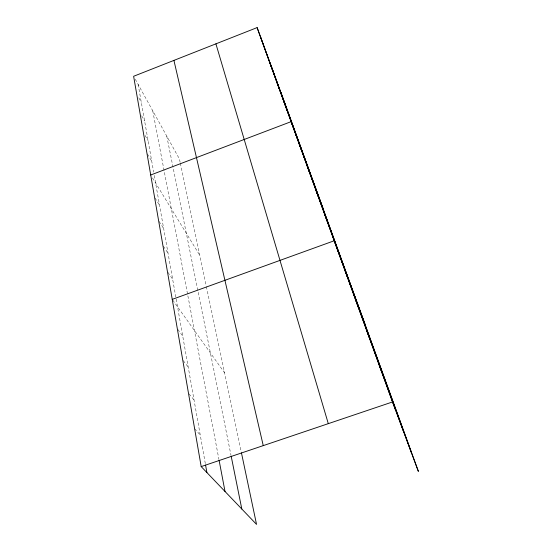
<?xml version="1.0" encoding="UTF-8"?>
<svg xmlns="http://www.w3.org/2000/svg" width="552" height="552" viewBox="0 0 552 552"><rect width="100%" height="100%" fill="white"/><g stroke="black" fill="none" stroke-linecap="round" stroke-linejoin="round"><path stroke-width="0.41" stroke-dasharray="2.76 2.07" d="M194.621 428.697L200.259 435.066M188.991 393.845L194.035 399.952M183.23 360.628L188.197 366.99M177.813 329.42L182.705 335.995M172.721 300.046L224.56 372.8M167.918 272.343L172.652 279.25M163.378 246.178L168.036 253.209M159.086 221.421L163.668 228.549M155.015 197.968L159.528 205.178M152.49 177.896L199.769 255.307M147.377 153.946L151.745 161.267M145.079 135.475L148.088 140.629M141.65 115.816L144.61 120.985M138.8 97.828L141.291 102.265M135.268 79.233L179.455 159.031L180.159 162.391M180.338 163.226L206.186 285.75M206.365 286.578L241.279 452.06M166.759 136.102L231.053 455.545M152.738 110.793L218.951 459.505M138.131 84.415L153.67 172.127M154.263 175.467L205.427 464.232"/><path stroke-width="0.83" d="M257.122 27.6L392.534 401.953L418.375 471.394L257.122 27.6L133.625 76.279L201.183 466.592L256.542 524.4L241.459 452.902M150.71 174.991L291.145 121.647L323.631 209.926M172.238 299.37L334.229 240.762L364.886 323.776M201.183 466.592L392.534 401.953M379.286 365.314L382.087 372.862M344.448 269.003L347.505 277.276M355.315 299.06L358.303 307.133M366.901 331.09L369.805 338.928M269.714 62.41L272.964 71.249M276.49 81.151L279.74 89.99M283.625 100.871L286.874 109.703M298.832 142.92L302.068 151.69M306.953 165.358L310.162 174.073M315.53 189.067L318.718 197.713M324.604 214.162L327.757 222.704M280.871 92.26L411.516 452.971M270.832 64.929L403.691 431.926M260.358 36.404L395.218 409.156M215.908 43.843L328.302 423.653M173.921 60.396L263.256 445.623M231.219 456.387L241.81 509.02M219.109 460.347L225.023 491.487M205.572 465.067L206.903 472.567"/></g></svg>
